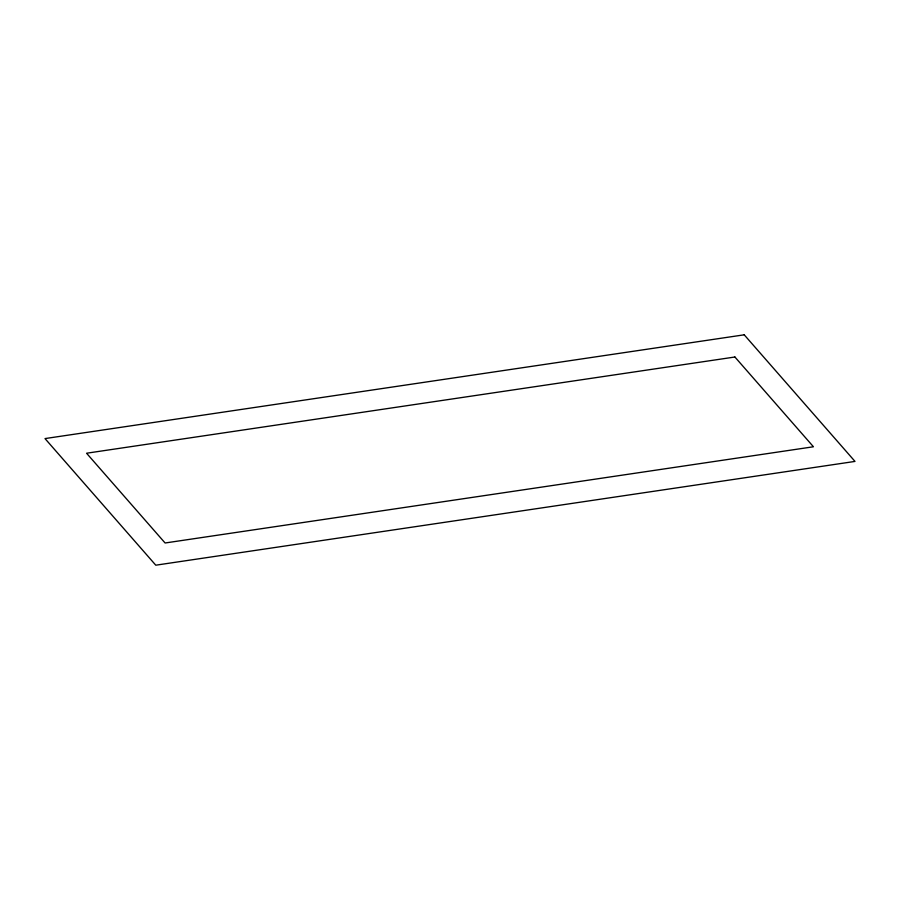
<?xml version="1.0" encoding="UTF-8"?>
<svg xmlns="http://www.w3.org/2000/svg" width="900" height="900" viewBox="0 0 900 900"><rect width="100%" height="100%" fill="white"/><g stroke="black" fill="none" stroke-linecap="round" stroke-linejoin="round"><path stroke-width="1.35" d="M744.221 334.811L45 438.581L155.779 565.189L855 461.419L744.221 334.811M734.906 357.007L86.558 453.229L165.094 542.993L813.442 446.771L734.906 357.007"/></g></svg>
